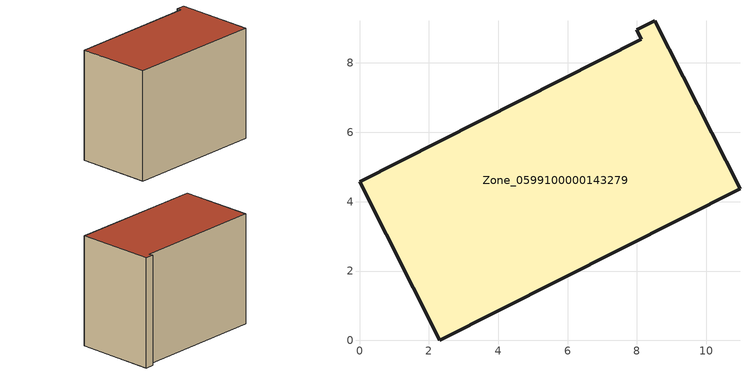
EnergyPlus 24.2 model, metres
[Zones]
Zone_0599100000143279
 floor ground (C_G): 0,4.57 8.12,8.68 7.99,8.96 8.52,9.22 10.97,4.37 2.32,0 z3.2
 wall outside (C_F): 8.12,8.68 0,4.57 2.32,0 10.97,4.37 8.52,9.22 7.99,8.96 8.12,8.68 z3.2:10.87
 roof outside (C_R): 8.52,9.22 7.99,8.96 8.12,8.68 0,4.57 2.32,0 10.97,4.37 z10.87
[BUILDING]
Pand.0599100000143279: North Axis=0; Terrain=City; Loads Convergence Tolerance Value=0.04; Temperature Convergence Tolerance Value=0.4; Solar Distribution=FullExterior; Maximum Number of Warmup Days=25; Minimum Number of Warmup Days=1
[Site:Location]
Rotterdam.The.Hague.AP_ZH_NLD Design_Conditions: Latitude=51.96; Longitude=4.45; Time Zone=1; Elevation=-4.5
[SITE:GROUNDTEMPERATURE:BUILDINGSURFACE]
18, 18, 18, 18, 18, 18, 18, 18, 18, 18, 18, 18
[MATERIAL] Thermal Absorptance=0.9; Solar Absorptance=0.7; Visible Absorptance=0.7
Name | Roughness | Thickness | Conductivity | Density | Specific Heat
G.TI.1992-2005 | MediumSmooth | 0.15 | 0.06 | 540 | 1210
F.TI.1992-2005 | Rough | 0.3 | 0.12 | 1920 | 840
R.TI.1992-2005 | MediumRough | 0.2 | 0.08 | 1500 | 1000
[CONSTRUCTION]
C_G: G.TI.1992-2005
C_F: F.TI.1992-2005
C_R: R.TI.1992-2005
[ZONE]
Zone_0599100000143279: Type=1; Multiplier=1; Ceiling Height=Autocalculate; Volume=Autocalculate; Floor Area=autocalculate; Part of Total Floor Area=Yes
[ZONEINFILTRATION:DESIGNFLOWRATE]
Infil_Zone_0599100000143279: Zone or ZoneList or Space or SpaceList=Zone_0599100000143279; Schedule=AlwaysOn; Design Flow Rate Calculation Method=Flow/Area; Flow Rate per Floor Area=0.0015; Constant Term Coefficient=1; Temperature Term Coefficient=0; Velocity Term Coefficient=0; Velocity Squared Term Coefficient=0
[HVACTEMPLATE:ZONE:IDEALLOADSAIRSYSTEM]
Zone_0599100000143279: Maximum Heating Supply Air Temperature=50; Minimum Cooling Supply Air Temperature=13; Maximum Heating Supply Air Humidity Ratio=0.0156; Minimum Cooling Supply Air Humidity Ratio=0.0077; Heating Limit=NoLimit; Cooling Limit=NoLimit; Dehumidification Control Type=ConstantSensibleHeatRatio; Cooling Sensible Heat Ratio=0.7; Dehumidification Setpoint=60; Humidification Control Type=None; Humidification Setpoint=30; Outdoor Air Method=None; Outdoor Air Flow Rate per Person=0.00944; Outdoor Air Flow Rate per Zone Floor Area=0; Outdoor Air Flow Rate per Zone=0; Demand Controlled Ventilation Type=None; Outdoor Air Economizer Type=NoEconomizer; Heat Recovery Type=None; Sensible Heat Recovery Effectiveness=0.7; Latent Heat Recovery Effectiveness=0.65
[ZONECONTROL:THERMOSTAT]
ThermostatControl_Zone_0599100000143279: Zone or ZoneList=Zone_0599100000143279; Control Type Schedule=DualSetpointControlType; Control 1=Thermostat_Zone_0599100000143279; Temperature Difference Between Cutout And Setpoint=0
[THERMOSTATSETPOINT:DUALSETPOINT]
Thermostat_Zone_0599100000143279: Heating Setpoint Temperature Schedule=HeatingSetpoint_Zone_0599100000143279; Cooling Setpoint Temperature Schedule=CoolingSetpoint_Zone_0599100000143279
[SCHEDULE:COMPACT]
HeatingSetpoint_Zone_0599100000143279: Through: 12/31, For: AllDays, Until: 24:00, 21
CoolingSetpoint_Zone_0599100000143279: Through: 12/31, For: AllDays, Until: 24:00, 24
DualSetpointControlType: Through: 12/31, For: AllDays, Until: 24:00, 4
AlwaysOn: Through: 12/31, For: AllDays, Until: 24:00, 1
